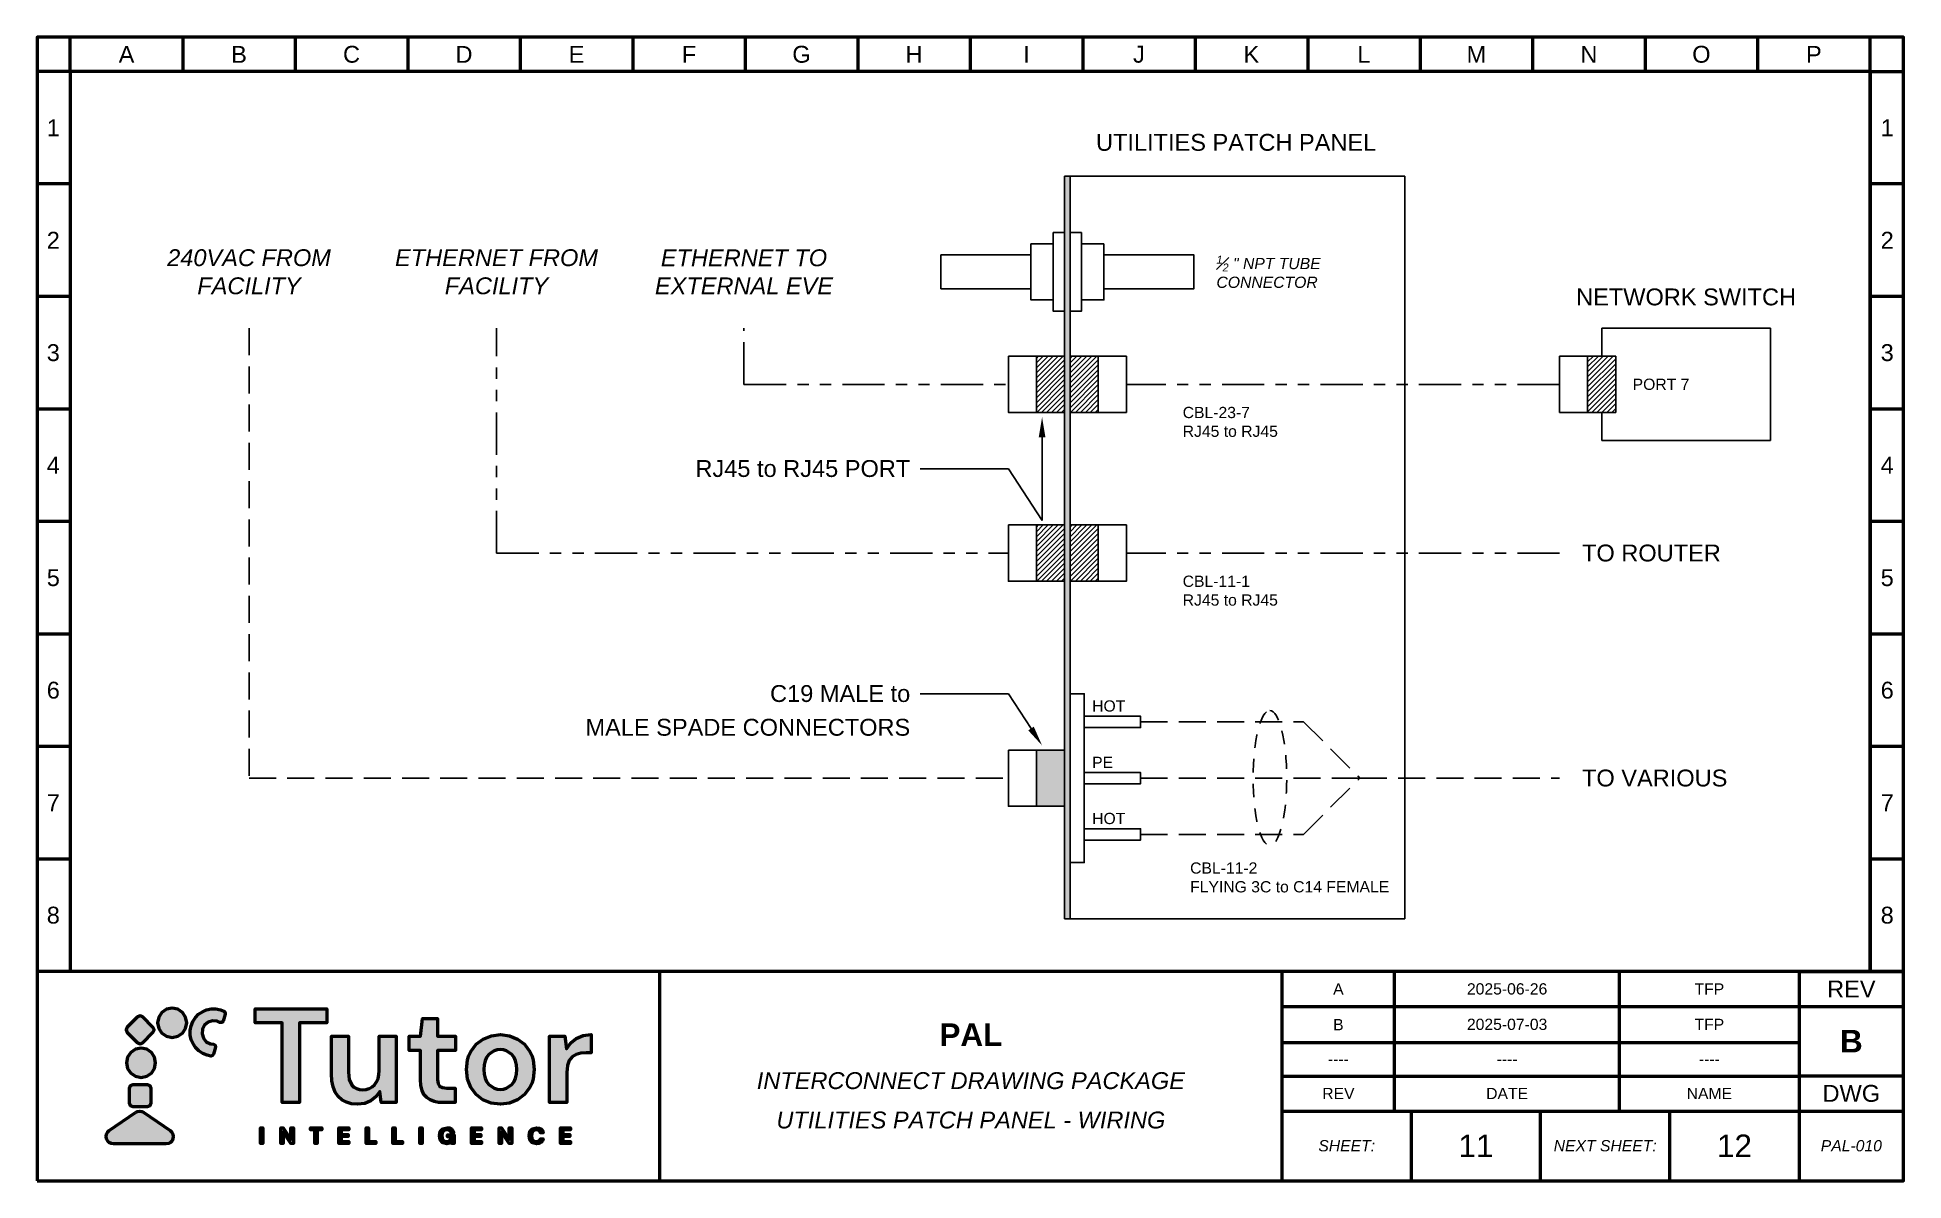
# Paper-space layout 'PAL-011' of a CAD drawing. Header units: inches. Extents: x 0 to 16.6, y 0 to 10.2.
# The model-space entities are those that its viewports show. They can reach past a viewport. Long polylines and large blocks are cut down to what shows.
import ezdxf
from ezdxf import colors
from ezdxf.entities.mleader import LeaderData, LeaderLine
from ezdxf.math import Vec2, Vec3

# ---------------------------------------------------------------- set-up
doc = ezdxf.new("R2010")
doc.units = ezdxf.units.IN
doc.header["$MEASUREMENT"] = 0
for name, pattern in [('ACAD_ISO02W100', [15, 12, -3]), ('ACAD_ISO03W100', [30, 12, -18]), ('PHANTOM', [2.5, 1.25, -0.25, 0.25, -0.25, 0.25, -0.25])]:
    doc.linetypes.add(name, pattern=pattern)
doc.layers.add('Layer 1', color=7, linetype='Continuous')
doc.styles.get("Standard").update_dxf_attribs({"font": 'arial.ttf'})

msp = doc.modelspace()

# ---------------------------------------------------------------- hatches: boundary and pattern name
h = msp.add_hatch(color=256)
h.dxf.hatch_style = 1
h.paths.add_polyline_path([(18.984, 10.09), (19.034, 10.09), (19.034, 16.69), (18.984, 16.69)])
h = msp.add_hatch()
h.set_pattern_fill('ANSI31', color=5, scale=0.25)
h.set_pattern_definition([(45, (3.339726, -9.15897), (-0.022097087, 0.022097087), [])])
h.paths.add_polyline_path([(18.984, 15.09), (18.734, 15.09), (18.734, 14.59), (18.984, 14.59)])
h = msp.add_hatch()
h.set_pattern_fill('ANSI31', color=5, scale=0.25)
h.set_pattern_definition([(45, (3.639726, -9.15897), (-0.022097087, 0.022097087), [])])
h.paths.add_polyline_path([(19.284, 15.09), (19.034, 15.09), (19.034, 14.59), (19.284, 14.59)])
h = msp.add_hatch()
h.set_pattern_fill('ANSI31', color=5, scale=0.25)
h.set_pattern_definition([(45, (13.489726, -9.15897), (-0.022097087, 0.022097087), [])])
h.paths.add_polyline_path([(23.884, 15.09), (23.634, 15.09), (23.634, 14.59), (23.884, 14.59)])
h = msp.add_hatch()
h.set_pattern_fill('ANSI31', color=5, scale=0.25)
h.set_pattern_definition([(45, (3.339726, -10.65897), (-0.022097087, 0.022097087), [])])
h.paths.add_polyline_path([(18.984, 13.59), (18.734, 13.59), (18.734, 13.09), (18.984, 13.09)])
h = msp.add_hatch()
h.set_pattern_fill('ANSI31', color=5, scale=0.25)
h.set_pattern_definition([(45, (3.639726, -10.65897), (-0.022097087, 0.022097087), [])])
h.paths.add_polyline_path([(19.284, 13.59), (19.034, 13.59), (19.034, 13.09), (19.284, 13.09)])
h = msp.add_hatch(color=1)
h.dxf.hatch_style = 1
h.paths.add_polyline_path([(18.734, 11.09), (18.984, 11.09), (18.984, 11.59), (18.734, 11.59)])

# ---------------------------------------------------------------- linework, layer by layer
for p, q in [((19.009, 16.69), (22.009, 16.69)), ((22.009, 16.69), (22.009, 10.09)), ((23.759, 15.09), (23.759, 15.34)), ((23.759, 15.34), (25.259, 15.34)), ((25.259, 15.34), (25.259, 14.34)), ((23.759, 14.34), (23.759, 14.59)), ((25.259, 14.34), (23.759, 14.34)), ((19.009, 10.09), (22.009, 10.09))]:
    msp.add_line(p, q)
at = {"color": 1, "linetype": 'ACAD_ISO02W100', "ltscale": 0.02}
for p, q in [((11.734, 15.34), (11.734, 11.34)), ((19.659, 11.84), (21.109, 11.84)), ((21.109, 11.84), (21.609, 11.34)), ((11.734, 11.34), (18.484, 11.34)), ((19.659, 11.34), (21.609, 11.34)), ((21.109, 10.84), (21.609, 11.34)), ((21.609, 11.34), (23.384, 11.34)), ((19.659, 10.84), (21.109, 10.84))]:
    msp.add_line(p, q, dxfattribs=at)
at = {"color": 5, "linetype": 'PHANTOM', "ltscale": 0.3}
for p, q in [((13.934, 13.34), (13.934, 15.34)), ((16.134, 14.84), (16.134, 15.34)), ((16.134, 14.84), (18.484, 14.84)), ((23.384, 14.84), (19.534, 14.84)), ((13.934, 13.34), (18.484, 13.34)), ((23.384, 13.34), (19.534, 13.34))]:
    msp.add_line(p, q, dxfattribs=at)
at = {"linetype": 'ACAD_ISO03W100', "ltscale": 0.02}
msp.add_lwpolyline([(10.145, 17.621), (26.145, 17.621), (26.145, 9.621), (10.145, 9.621)], close=True, dxfattribs=at)
for points in [[(18.984, 16.69), (19.034, 16.69), (19.034, 10.09), (18.984, 10.09)], [(18.884, 16.19), (18.984, 16.19), (18.984, 15.49), (18.884, 15.49)], [(19.134, 16.19), (19.034, 16.19), (19.034, 15.49), (19.134, 15.49)], [(18.684, 15.69), (17.884, 15.69), (17.884, 15.99), (18.684, 15.99)], [(18.684, 16.09), (18.884, 16.09), (18.884, 15.59), (18.684, 15.59)], [(19.334, 16.09), (19.134, 16.09), (19.134, 15.59), (19.334, 15.59)], [(19.334, 15.69), (20.134, 15.69), (20.134, 15.99), (19.334, 15.99)]]:
    msp.add_lwpolyline(points, close=True)
at = {"color": 5}
for points in [[(18.484, 15.09), (18.734, 15.09), (18.734, 14.59), (18.484, 14.59)], [(18.734, 15.09), (18.984, 15.09), (18.984, 14.59), (18.734, 14.59)], [(19.034, 15.09), (19.284, 15.09), (19.284, 14.59), (19.034, 14.59)], [(19.534, 15.09), (19.284, 15.09), (19.284, 14.59), (19.534, 14.59)], [(23.384, 15.09), (23.634, 15.09), (23.634, 14.59), (23.384, 14.59)], [(23.634, 15.09), (23.884, 15.09), (23.884, 14.59), (23.634, 14.59)], [(18.484, 13.59), (18.734, 13.59), (18.734, 13.09), (18.484, 13.09)], [(18.734, 13.59), (18.984, 13.59), (18.984, 13.09), (18.734, 13.09)], [(19.034, 13.59), (19.284, 13.59), (19.284, 13.09), (19.034, 13.09)], [(19.534, 13.59), (19.284, 13.59), (19.284, 13.09), (19.534, 13.09)]]:
    msp.add_lwpolyline(points, close=True, dxfattribs=at)
at = {"color": 1}
for points in [[(19.034, 12.09), (19.159, 12.09), (19.159, 10.59), (19.034, 10.59)], [(19.159, 11.89), (19.659, 11.89), (19.659, 11.79), (19.159, 11.79)], [(18.484, 11.59), (18.734, 11.59), (18.734, 11.09), (18.484, 11.09)], [(18.734, 11.59), (18.984, 11.59), (18.984, 11.09), (18.734, 11.09)], [(19.159, 11.39), (19.659, 11.39), (19.659, 11.29), (19.159, 11.29)], [(19.159, 10.89), (19.659, 10.89), (19.659, 10.79), (19.159, 10.79)]]:
    msp.add_lwpolyline(points, close=True, dxfattribs=at)
at = {"linetype": 'ACAD_ISO02W100', "ltscale": 0.01}
msp.add_ellipse((20.809, 11.34), major_axis=(0, 0.6), ratio=0.25, dxfattribs=at)

# ---------------------------------------------------------------- texts
at = {"color": 3}
for s, width, insert, char_height, attachment_point in [('{\\C256;UTILITIES PATCH PANEL}', 2.82422, (20.509, 16.99), 0.15, 5), ('\\A1;{\\fArial|b0|i1|c0|p34;\\H0.7x;\\C256;\\S1#2;\\H1.42857x; " NPT TUBE CONNECTOR}', 1.47407, (20.334, 15.84), 0.1, 4), ('{\\C256;NETWORK SWITCH}', 2.71833, (24.509, 15.54), 0.15, 8), ('{\\C256;PORT 7}', 1.47407, (24.034, 14.84), 0.1, 4)]:
    msp.add_mtext_dynamic_manual_height_columns(s, width=width, gutter_width=1, heights=[0], dxfattribs=dict(at, insert=insert, char_height=char_height, attachment_point=attachment_point))
at = {"linetype": 'ACAD_ISO02W100', "ltscale": 0.02, "char_height": 0.15, "attachment_point": 5}
for s, insert in [('{\\fArial|b0|i1|c0|p34;240VAC FROM FACILITY}', (11.734, 15.84)), ('{\\fArial|b0|i1|c0|p34;ETHERNET FROM FACILITY}', (13.934, 15.84)), ('{\\fArial|b0|i1|c0|p34;ETHERNET TO EXTERNAL EVE}', (16.134, 15.84))]:
    msp.add_mtext_dynamic_manual_height_columns(s, width=2.10541, gutter_width=1, heights=[0], dxfattribs=dict(at, insert=insert))
at = {"color": 3, "width": 4.46392}
for s, insert, char_height, attachment_point in [('{\\C256;CBL-23-7\\PRJ45 to RJ45}', (20.034, 14.64), 0.1, 1), ('{\\C256;TO ROUTER}', (23.584, 13.34), 0.15, 4), ('{\\C256;CBL-11-1\\PRJ45 to RJ45}', (20.034, 13.14), 0.1, 1), ('{\\C256;HOT}', (19.229, 11.93), 0.1, 7), ('{\\C256;PE}', (19.229, 11.43), 0.1, 7), ('{\\C256;TO VARIOUS}', (23.584, 11.34), 0.15, 4), ('{\\C256;HOT}', (19.229, 10.93), 0.1, 7), ('{\\C256;CBL-11-2\\PFLYING 3C to C14 FEMALE}', (20.1, 10.591), 0.1, 1)]:
    msp.add_mtext(s, dxfattribs=dict(at, insert=insert, char_height=char_height, attachment_point=attachment_point))

# ---------------------------------------------------------------- leaders
ml = msp.add_multileader_mtext('Standard')
ml.set_content('\\pxsm1.2;RJ45 to RJ45 PORT', color=256)
ml.set_leader_properties()
ml.build(insert=Vec2(0, 0))
ml.multileader.update_dxf_attribs({"dogleg_length": 0.36, "arrow_head_size": 0.18})
ctx = ml.context
ctx.base_point, ctx.char_height, ctx.arrow_head_size, ctx.landing_gap_size, ctx.plane_origin = Vec3(15.632, 14.09), 0.15, 0.18, 0.09, Vec3(21.245, 15.633)
ctx.text_align_type = 2
notes = []
notes.append((ctx, [(0, (1, 1, 0), (18.484, 14.09), (-1, 0), 0.783, [(1, [(18.784, 14.55), (18.784, 13.63)], 0, [])])]))
ctx.mtext.insert, ctx.mtext.width, ctx.mtext.alignment, ctx.mtext.flow_direction = Vec3(17.612, 14.167), 2.05804, 3, 5
ml = msp.add_multileader_mtext('Standard')
ml.set_content('\\pxsm1.2;C19 MALE to \\PMALE SPADE CONNECTORS ', color=256)
ml.set_leader_properties()
ml.build(insert=Vec2(0, 0))
ml.multileader.update_dxf_attribs({"dogleg_length": 0.36, "arrow_head_size": 0.18})
ctx = ml.context
ctx.base_point, ctx.char_height, ctx.arrow_head_size, ctx.landing_gap_size, ctx.plane_origin = Vec3(14.66, 12.09), 0.15, 0.18, 0.09, Vec3(21.245, 13.633)
ctx.text_align_type = 2
notes.append((ctx, [(0, (1, 1, 0), (18.484, 12.09), (-1, 0), 0.783, [(1, [(18.784, 11.63)], 0, [])])]))
ctx.mtext.insert, ctx.mtext.width, ctx.mtext.alignment, ctx.mtext.flow_direction = Vec3(17.612, 12.167), 3.33288, 3, 5
for ctx, leaders in notes:
    for number, flags, end, landing, length, lines in leaders:
        leader = LeaderData()
        leader.index, (leader.has_last_leader_line, leader.has_dogleg_vector, leader.attachment_direction) = number, flags
        leader.last_leader_point, leader.dogleg_vector, leader.dogleg_length = Vec3(end), Vec3(landing), length
        for number, points, colour, breaks in lines:
            line = LeaderLine()
            line.index, line.vertices, line.color, line.breaks = number, Vec3.list(points), colors.encode_raw_color(colour), breaks
            leader.lines.append(line)
        ctx.leaders.append(leader)

psp = doc.layouts.new('PAL-011')

# ---------------------------------------------------------------- hatches: boundary and pattern name
at = {"lineweight": 50, "true_color": 0x347eec}
h = psp.add_hatch(color=150, dxfattribs=at)
h.dxf.hatch_style = 1
h.paths.add_polyline_path([(1.153, 0.337), (1.175, 0.34), (1.194, 0.35), (1.208, 0.365), (1.216, 0.383), (1.219, 0.403), (1.216, 0.423), (1.207, 0.441), (1.19, 0.457), (0.958, 0.616), (0.94, 0.625), (0.92, 0.628), (0.901, 0.625), (0.883, 0.616), (0.65, 0.457), (0.634, 0.441), (0.624, 0.423), (0.621, 0.403), (0.625, 0.383), (0.633, 0.365), (0.647, 0.35), (0.665, 0.34), (0.688, 0.337)])
h.paths.add_polyline_path([(0.859, 0.863), (0.836, 0.853), (0.826, 0.83), (0.826, 0.701), (0.836, 0.678), (0.859, 0.668), (0.988, 0.668), (1.012, 0.678), (1.021, 0.701), (1.021, 0.83), (1.012, 0.853), (0.988, 0.863)])
h.paths.add_polyline_path([(0.932, 0.928), (0.983, 0.938), (1.024, 0.966), (1.052, 1.008), (1.062, 1.058), (1.052, 1.109), (1.024, 1.15), (0.983, 1.178), (0.932, 1.188), (0.882, 1.178), (0.84, 1.15), (0.812, 1.109), (0.802, 1.058), (0.812, 1.008), (0.84, 0.966), (0.882, 0.938)])
h.paths.add_polyline_path([(1.038, 1.328), (1.048, 1.351), (1.038, 1.374), (0.947, 1.465), (0.924, 1.475), (0.9, 1.465), (0.809, 1.374), (0.8, 1.351), (0.809, 1.328), (0.9, 1.236), (0.924, 1.227), (0.947, 1.236)])
h.paths.add_polyline_path([(1.117, 1.321), (1.158, 1.293), (1.209, 1.283), (1.259, 1.293), (1.301, 1.321), (1.328, 1.362), (1.339, 1.413), (1.328, 1.463), (1.301, 1.505), (1.259, 1.533), (1.209, 1.543), (1.158, 1.533), (1.117, 1.505), (1.089, 1.463), (1.079, 1.413), (1.089, 1.362)])
h.paths.add_polyline_path([(1.37, 1.303), (1.378, 1.263), (1.394, 1.226), (1.417, 1.193), (1.445, 1.164), (1.48, 1.141), (1.519, 1.125), (1.552, 1.118), (1.568, 1.122), (1.577, 1.135), (1.595, 1.197), (1.591, 1.214), (1.575, 1.222), (1.549, 1.226), (1.512, 1.245), (1.486, 1.276), (1.474, 1.315), (1.478, 1.356), (1.497, 1.393), (1.528, 1.419), (1.567, 1.431), (1.608, 1.428), (1.632, 1.417), (1.65, 1.415), (1.663, 1.427), (1.681, 1.489), (1.68, 1.505), (1.669, 1.516), (1.638, 1.528), (1.596, 1.536), (1.555, 1.536), (1.515, 1.527), (1.478, 1.511), (1.444, 1.489), (1.416, 1.46), (1.393, 1.425), (1.377, 1.386), (1.369, 1.344)])
at = {"lineweight": 50, "true_color": 0x000000}
h = psp.add_hatch(color=18, dxfattribs=at)
h.dxf.hatch_style = 1
h.paths.add_polyline_path([(2.34, 1.414), (2.584, 1.414), (2.584, 1.536), (1.946, 1.536), (1.946, 1.414), (2.188, 1.414), (2.188, 0.704), (2.34, 0.704)])
h.paths.add_polyline_path([(2.625, 0.961), (2.628, 0.898), (2.639, 0.843), (2.658, 0.797), (2.684, 0.758), (2.718, 0.728), (2.757, 0.707), (2.803, 0.694), (2.855, 0.689), (2.92, 0.697), (2.975, 0.72), (3.021, 0.757), (3.055, 0.804), (3.067, 0.704), (3.201, 0.704), (3.201, 1.293), (3.049, 1.293), (3.049, 0.989), (3.047, 0.951), (3.039, 0.917), (3.026, 0.888), (3.008, 0.863), (2.986, 0.843), (2.961, 0.829), (2.934, 0.821), (2.904, 0.818), (2.873, 0.82), (2.846, 0.828), (2.824, 0.841), (2.807, 0.858), (2.783, 0.908), (2.776, 0.975), (2.776, 1.293), (2.625, 1.293)])
h.paths.add_polyline_path([(3.416, 0.909), (3.419, 0.856), (3.43, 0.812), (3.447, 0.776), (3.472, 0.749), (3.502, 0.729), (3.537, 0.715), (3.576, 0.706), (3.62, 0.704), (3.724, 0.704), (3.724, 0.833), (3.65, 0.833), (3.611, 0.837), (3.586, 0.849), (3.573, 0.872), (3.568, 0.908), (3.568, 1.166), (3.727, 1.166), (3.727, 1.293), (3.568, 1.293), (3.568, 1.452), (3.434, 1.452), (3.416, 1.293), (3.315, 1.293), (3.315, 1.166), (3.416, 1.166)])
h.paths.add_polyline_path([(3.834, 0.912), (3.863, 0.837), (3.91, 0.775), (3.971, 0.729), (4.045, 0.699), (4.126, 0.689), (4.207, 0.699), (4.279, 0.729), (4.341, 0.775), (4.388, 0.837), (4.405, 0.873), (4.418, 0.912), (4.428, 0.999), (4.418, 1.084), (4.405, 1.123), (4.388, 1.159), (4.341, 1.222), (4.279, 1.268), (4.207, 1.298), (4.127, 1.308), (4.046, 1.298), (3.973, 1.268), (3.912, 1.222), (3.864, 1.159), (3.847, 1.123), (3.834, 1.084), (3.824, 0.999)])
h.paths.add_polyline_path([(3.98, 0.999), (3.982, 1.04), (3.99, 1.076), (4.004, 1.106), (4.023, 1.131), (4.046, 1.15), (4.071, 1.164), (4.098, 1.173), (4.127, 1.176), (4.155, 1.173), (4.182, 1.164), (4.229, 1.131), (4.249, 1.106), (4.262, 1.076), (4.271, 1.04), (4.273, 0.999), (4.271, 0.957), (4.262, 0.921), (4.249, 0.891), (4.229, 0.865), (4.182, 0.832), (4.155, 0.824), (4.126, 0.821), (4.097, 0.824), (4.07, 0.832), (4.023, 0.865), (4.004, 0.891), (3.99, 0.921), (3.982, 0.957)], flags=16)
h.paths.add_polyline_path([(4.564, 0.704), (4.716, 0.704), (4.716, 0.972), (4.722, 1.033), (4.738, 1.078), (4.764, 1.111), (4.8, 1.132), (4.841, 1.143), (4.889, 1.147), (4.932, 1.147), (4.932, 1.308), (4.861, 1.299), (4.801, 1.273), (4.752, 1.234), (4.714, 1.183), (4.7, 1.293), (4.564, 1.293)])
h.paths.add_polyline_path([(1.995, 0.34), (2.016, 0.34), (2.016, 0.479), (1.995, 0.479)])
h.paths.add_polyline_path([(2.196, 0.445), (2.265, 0.34), (2.286, 0.34), (2.286, 0.479), (2.265, 0.479), (2.265, 0.375), (2.196, 0.479), (2.175, 0.479), (2.175, 0.34), (2.196, 0.34)])
h.paths.add_polyline_path([(2.478, 0.34), (2.499, 0.34), (2.499, 0.462), (2.54, 0.462), (2.54, 0.479), (2.437, 0.479), (2.437, 0.462), (2.478, 0.462)])
h.paths.add_polyline_path([(2.69, 0.34), (2.778, 0.34), (2.778, 0.357), (2.711, 0.357), (2.711, 0.402), (2.772, 0.402), (2.772, 0.419), (2.711, 0.419), (2.711, 0.462), (2.778, 0.462), (2.778, 0.479), (2.69, 0.479)])
h.paths.add_polyline_path([(2.934, 0.34), (3.018, 0.34), (3.018, 0.357), (2.955, 0.357), (2.955, 0.479), (2.934, 0.479)])
h.paths.add_polyline_path([(3.171, 0.34), (3.255, 0.34), (3.255, 0.357), (3.192, 0.357), (3.192, 0.479), (3.171, 0.479)])
h.paths.add_polyline_path([(3.409, 0.34), (3.43, 0.34), (3.43, 0.479), (3.409, 0.479)])
h = psp.add_hatch(color=18, dxfattribs=at)
h.dxf.hatch_style = 1
h.paths.add_polyline_path([(3.606, 0.409), (3.609, 0.431), (3.618, 0.448), (3.633, 0.458), (3.652, 0.462), (3.676, 0.456), (3.689, 0.438), (3.713, 0.438), (3.705, 0.456), (3.692, 0.47), (3.674, 0.479), (3.652, 0.481), (3.616, 0.472), (3.592, 0.447), (3.584, 0.409), (3.592, 0.372), (3.615, 0.347), (3.649, 0.338), (3.676, 0.344), (3.694, 0.361), (3.696, 0.34), (3.715, 0.34), (3.715, 0.416), (3.656, 0.416), (3.656, 0.399), (3.694, 0.399), (3.681, 0.368), (3.669, 0.36), (3.65, 0.357), (3.632, 0.36), (3.618, 0.37), (3.609, 0.387)])
h = psp.add_hatch(color=18, dxfattribs=at)
h.dxf.hatch_style = 1
h.paths.add_polyline_path([(3.892, 0.402), (3.953, 0.402), (3.953, 0.419), (3.892, 0.419), (3.892, 0.462), (3.959, 0.462), (3.959, 0.479), (3.871, 0.479), (3.871, 0.34), (3.959, 0.34), (3.959, 0.357), (3.892, 0.357)])
h.paths.add_polyline_path([(4.115, 0.34), (4.136, 0.34), (4.136, 0.445), (4.206, 0.34), (4.227, 0.34), (4.227, 0.479), (4.206, 0.479), (4.206, 0.375), (4.136, 0.479), (4.115, 0.479)])
h.paths.add_polyline_path([(4.402, 0.41), (4.405, 0.432), (4.415, 0.448), (4.429, 0.459), (4.447, 0.463), (4.472, 0.455), (4.484, 0.436), (4.507, 0.436), (4.5, 0.455), (4.487, 0.47), (4.47, 0.478), (4.448, 0.481), (4.412, 0.472), (4.389, 0.447), (4.381, 0.41), (4.389, 0.372), (4.412, 0.347), (4.448, 0.338), (4.47, 0.341), (4.487, 0.35), (4.5, 0.364), (4.507, 0.382), (4.484, 0.382), (4.472, 0.364), (4.447, 0.357), (4.429, 0.36), (4.415, 0.371), (4.405, 0.388)])
h.paths.add_polyline_path([(4.661, 0.34), (4.749, 0.34), (4.749, 0.357), (4.682, 0.357), (4.682, 0.402), (4.743, 0.402), (4.743, 0.419), (4.682, 0.419), (4.682, 0.462), (4.749, 0.462), (4.749, 0.479), (4.661, 0.479)])

# ---------------------------------------------------------------- linework, layer by layer
at = {"lineweight": 50}
for p, q in [((0.303, 9.869), (0.303, 10.173)), ((1.303, 10.173), (1.303, 9.869)), ((2.303, 10.173), (2.303, 9.869)), ((3.303, 10.173), (3.303, 9.869)), ((4.303, 10.173), (4.303, 9.869)), ((5.303, 10.173), (5.303, 9.869)), ((6.303, 10.173), (6.303, 9.869)), ((7.303, 10.173), (7.303, 9.869)), ((8.303, 10.173), (8.303, 9.869)), ((9.303, 10.173), (9.303, 9.869)), ((10.303, 10.173), (10.303, 9.869)), ((11.303, 10.173), (11.303, 9.869)), ((12.303, 10.173), (12.303, 9.869)), ((13.303, 10.173), (13.303, 9.869)), ((14.303, 10.173), (14.303, 9.869)), ((15.303, 10.173), (15.303, 9.869)), ((16.303, 9.869), (16.303, 10.173)), ((0.303, 9.869), (0.01, 9.869)), ((16.303, 9.869), (16.303, 1.869)), ((16.303, 9.869), (16.601, 9.869)), ((0.303, 8.869), (0.01, 8.869)), ((16.601, 8.869), (16.303, 8.869)), ((0.303, 7.869), (0.01, 7.869)), ((16.601, 7.869), (16.303, 7.869)), ((0.303, 6.869), (0.01, 6.869)), ((16.601, 6.869), (16.303, 6.869)), ((0.303, 5.869), (0.01, 5.869)), ((16.601, 5.869), (16.303, 5.869)), ((0.303, 4.869), (0.01, 4.869)), ((16.601, 4.869), (16.303, 4.869)), ((0.303, 3.869), (0.01, 3.869)), ((16.601, 3.869), (16.303, 3.869)), ((0.303, 2.869), (0.01, 2.869)), ((16.601, 2.869), (16.303, 2.869)), ((16.601, 1.869), (0.01, 1.869)), ((5.543, 0.01), (5.543, 1.869)), ((11.076, 0.01), (11.076, 1.869)), ((12.076, 0.629), (12.076, 1.869)), ((14.076, 0.629), (14.076, 1.869)), ((15.672, 1.869), (15.672, 0.01)), ((15.672, 1.869), (16.601, 1.869)), ((11.076, 1.559), (15.672, 1.559)), ((15.672, 1.559), (16.601, 1.559)), ((11.076, 1.239), (15.672, 1.239)), ((11.076, 0.94), (15.672, 0.94)), ((16.601, 0.94), (15.672, 0.94)), ((11.076, 0.629), (15.672, 0.629)), ((12.225, 0.01), (12.225, 0.629)), ((13.374, 0.01), (13.374, 0.629)), ((14.523, 0.01), (14.523, 0.629)), ((15.672, 0.629), (16.601, 0.629))]:
    psp.add_line(p, q, dxfattribs=at)
psp.add_lwpolyline([(0.01, 0.01), (16.601, 0.01), (16.601, 10.173), (0.01, 10.173)], close=True, dxfattribs=at)
psp.add_lwpolyline([(16.303, 1.869), (16.303, 9.869), (0.303, 9.869), (0.303, 1.869)], dxfattribs=at)
at = {"layer": 'Layer 1', "color": 150, "lineweight": 50, "true_color": 0x347eec}
for points in [[(1.339, 1.413), (1.328, 1.463), (1.301, 1.505), (1.259, 1.533), (1.209, 1.543), (1.158, 1.533), (1.117, 1.505), (1.089, 1.463), (1.079, 1.413), (1.089, 1.362), (1.117, 1.321), (1.158, 1.293), (1.209, 1.283), (1.259, 1.293), (1.301, 1.321), (1.328, 1.362), (1.339, 1.413), (1.339, 1.413)], [(1.577, 1.135), (1.568, 1.122), (1.552, 1.118), (1.519, 1.125), (1.48, 1.141), (1.445, 1.164), (1.417, 1.193), (1.394, 1.226), (1.378, 1.263), (1.37, 1.303), (1.369, 1.344), (1.377, 1.386), (1.393, 1.425), (1.416, 1.46), (1.444, 1.489), (1.478, 1.511), (1.515, 1.527), (1.555, 1.536), (1.596, 1.536), (1.638, 1.528), (1.669, 1.516), (1.68, 1.505), (1.681, 1.489), (1.663, 1.427), (1.65, 1.415), (1.632, 1.417), (1.608, 1.428), (1.567, 1.431), (1.528, 1.419), (1.497, 1.393), (1.478, 1.356), (1.474, 1.315), (1.486, 1.276), (1.512, 1.245), (1.549, 1.226), (1.575, 1.222), (1.591, 1.214), (1.595, 1.197), (1.577, 1.135), (1.577, 1.135)], [(0.9, 1.236), (0.924, 1.227), (0.947, 1.236), (1.038, 1.328), (1.048, 1.351), (1.038, 1.374), (0.947, 1.465), (0.924, 1.475), (0.9, 1.465), (0.809, 1.374), (0.8, 1.351), (0.809, 1.328), (0.9, 1.236), (0.9, 1.236)], [(1.062, 1.058), (1.052, 1.109), (1.024, 1.15), (0.983, 1.178), (0.932, 1.188), (0.882, 1.178), (0.84, 1.15), (0.812, 1.109), (0.802, 1.058), (0.812, 1.008), (0.84, 0.966), (0.882, 0.938), (0.932, 0.928), (0.983, 0.938), (1.024, 0.966), (1.052, 1.008), (1.062, 1.058), (1.062, 1.058)], [(0.826, 0.701), (0.836, 0.678), (0.859, 0.668), (0.988, 0.668), (1.012, 0.678), (1.021, 0.701), (1.021, 0.83), (1.012, 0.853), (0.988, 0.863), (0.859, 0.863), (0.836, 0.853), (0.826, 0.83), (0.826, 0.701), (0.826, 0.701)], [(0.883, 0.616), (0.901, 0.625), (0.92, 0.628), (0.94, 0.625), (0.958, 0.616), (1.19, 0.457), (1.207, 0.441), (1.216, 0.423), (1.219, 0.403), (1.216, 0.383), (1.208, 0.365), (1.194, 0.35), (1.175, 0.34), (1.153, 0.337), (0.688, 0.337), (0.665, 0.34), (0.647, 0.35), (0.633, 0.365), (0.625, 0.383), (0.621, 0.403), (0.624, 0.423), (0.634, 0.441), (0.65, 0.457), (0.883, 0.616), (0.883, 0.616)]]:
    psp.add_lwpolyline(points, close=True, dxfattribs=at)
at = {"layer": 'Layer 1', "color": 7, "lineweight": 50}
for points in [[(2.188, 0.704), (2.188, 1.414), (1.946, 1.414), (1.946, 1.536), (2.584, 1.536), (2.584, 1.414), (2.34, 1.414), (2.34, 0.704), (2.188, 0.704), (2.188, 0.704)], [(3.62, 0.704), (3.576, 0.706), (3.537, 0.715), (3.502, 0.729), (3.472, 0.749), (3.447, 0.776), (3.43, 0.812), (3.419, 0.856), (3.416, 0.909), (3.416, 1.166), (3.315, 1.166), (3.315, 1.293), (3.416, 1.293), (3.434, 1.452), (3.568, 1.452), (3.568, 1.293), (3.727, 1.293), (3.727, 1.166), (3.568, 1.166), (3.568, 0.908), (3.573, 0.872), (3.586, 0.849), (3.611, 0.837), (3.65, 0.833), (3.724, 0.833), (3.724, 0.704), (3.62, 0.704), (3.62, 0.704)], [(2.855, 0.689), (2.803, 0.694), (2.757, 0.707), (2.718, 0.728), (2.684, 0.758), (2.658, 0.797), (2.639, 0.843), (2.628, 0.898), (2.625, 0.961), (2.625, 1.293), (2.776, 1.293), (2.776, 0.975), (2.783, 0.908), (2.807, 0.858), (2.824, 0.841), (2.846, 0.828), (2.873, 0.82), (2.904, 0.818), (2.934, 0.821), (2.961, 0.829), (2.986, 0.843), (3.008, 0.863), (3.026, 0.888), (3.039, 0.917), (3.047, 0.951), (3.049, 0.989), (3.049, 1.293), (3.201, 1.293), (3.201, 0.704), (3.067, 0.704), (3.055, 0.804), (3.021, 0.757), (2.975, 0.72), (2.92, 0.697), (2.855, 0.689), (2.855, 0.689)], [(4.126, 0.689), (4.045, 0.699), (3.971, 0.729), (3.91, 0.775), (3.863, 0.837), (3.834, 0.912), (3.824, 0.999), (3.834, 1.084), (3.847, 1.123), (3.864, 1.159), (3.912, 1.222), (3.973, 1.268), (4.046, 1.298), (4.127, 1.308), (4.207, 1.298), (4.279, 1.268), (4.341, 1.222), (4.388, 1.159), (4.405, 1.123), (4.418, 1.084), (4.428, 0.999), (4.418, 0.912), (4.405, 0.873), (4.388, 0.837), (4.341, 0.775), (4.279, 0.729), (4.207, 0.699), (4.126, 0.689), (4.126, 0.689)], [(4.126, 0.821), (4.155, 0.824), (4.182, 0.832), (4.229, 0.865), (4.249, 0.891), (4.262, 0.921), (4.271, 0.957), (4.273, 0.999), (4.271, 1.04), (4.262, 1.076), (4.249, 1.106), (4.229, 1.131), (4.182, 1.164), (4.155, 1.173), (4.127, 1.176), (4.098, 1.173), (4.071, 1.164), (4.046, 1.15), (4.023, 1.131), (4.004, 1.106), (3.99, 1.076), (3.982, 1.04), (3.98, 0.999), (3.982, 0.957), (3.99, 0.921), (4.004, 0.891), (4.023, 0.865), (4.07, 0.832), (4.097, 0.824), (4.126, 0.821), (4.126, 0.821)], [(4.564, 0.704), (4.564, 1.293), (4.7, 1.293), (4.714, 1.183), (4.752, 1.234), (4.801, 1.273), (4.861, 1.299), (4.932, 1.308), (4.932, 1.147), (4.889, 1.147), (4.841, 1.143), (4.8, 1.132), (4.764, 1.111), (4.738, 1.078), (4.722, 1.033), (4.716, 0.972), (4.716, 0.704), (4.564, 0.704), (4.564, 0.704)], [(1.995, 0.34), (1.995, 0.479), (2.016, 0.479), (2.016, 0.34), (1.995, 0.34), (1.995, 0.34)], [(2.175, 0.34), (2.175, 0.479), (2.196, 0.479), (2.265, 0.375), (2.265, 0.479), (2.286, 0.479), (2.286, 0.34), (2.265, 0.34), (2.196, 0.445), (2.196, 0.34), (2.175, 0.34), (2.175, 0.34)], [(2.478, 0.34), (2.478, 0.462), (2.437, 0.462), (2.437, 0.479), (2.54, 0.479), (2.54, 0.462), (2.499, 0.462), (2.499, 0.34), (2.478, 0.34), (2.478, 0.34)], [(2.69, 0.34), (2.69, 0.479), (2.778, 0.479), (2.778, 0.462), (2.711, 0.462), (2.711, 0.419), (2.772, 0.419), (2.772, 0.402), (2.711, 0.402), (2.711, 0.357), (2.778, 0.357), (2.778, 0.34), (2.69, 0.34), (2.69, 0.34)], [(2.934, 0.34), (2.934, 0.479), (2.955, 0.479), (2.955, 0.357), (3.018, 0.357), (3.018, 0.34), (2.934, 0.34), (2.934, 0.34)], [(3.171, 0.34), (3.171, 0.479), (3.192, 0.479), (3.192, 0.357), (3.255, 0.357), (3.255, 0.34), (3.171, 0.34), (3.171, 0.34)], [(3.409, 0.34), (3.409, 0.479), (3.43, 0.479), (3.43, 0.34), (3.409, 0.34), (3.409, 0.34)], [(3.649, 0.338), (3.615, 0.347), (3.592, 0.372), (3.584, 0.409), (3.592, 0.447), (3.616, 0.472), (3.652, 0.481), (3.674, 0.479), (3.692, 0.47), (3.705, 0.456), (3.713, 0.438), (3.689, 0.438), (3.676, 0.456), (3.652, 0.462), (3.633, 0.458), (3.618, 0.448), (3.609, 0.431), (3.606, 0.409), (3.609, 0.387), (3.618, 0.37), (3.632, 0.36), (3.65, 0.357), (3.669, 0.36), (3.681, 0.368), (3.694, 0.399), (3.656, 0.399), (3.656, 0.416), (3.715, 0.416), (3.715, 0.34), (3.696, 0.34), (3.694, 0.361), (3.676, 0.344), (3.649, 0.338), (3.649, 0.338)], [(3.871, 0.34), (3.871, 0.479), (3.959, 0.479), (3.959, 0.462), (3.892, 0.462), (3.892, 0.419), (3.953, 0.419), (3.953, 0.402), (3.892, 0.402), (3.892, 0.357), (3.959, 0.357), (3.959, 0.34), (3.871, 0.34), (3.871, 0.34)], [(4.115, 0.34), (4.115, 0.479), (4.136, 0.479), (4.206, 0.375), (4.206, 0.479), (4.227, 0.479), (4.227, 0.34), (4.206, 0.34), (4.136, 0.445), (4.136, 0.34), (4.115, 0.34), (4.115, 0.34)], [(4.448, 0.338), (4.412, 0.347), (4.389, 0.372), (4.381, 0.41), (4.389, 0.447), (4.412, 0.472), (4.448, 0.481), (4.47, 0.478), (4.487, 0.47), (4.5, 0.455), (4.507, 0.436), (4.484, 0.436), (4.472, 0.455), (4.447, 0.463), (4.429, 0.459), (4.415, 0.448), (4.405, 0.432), (4.402, 0.41), (4.405, 0.388), (4.415, 0.371), (4.429, 0.36), (4.447, 0.357), (4.472, 0.364), (4.484, 0.382), (4.507, 0.382), (4.5, 0.364), (4.487, 0.35), (4.47, 0.341), (4.448, 0.338), (4.448, 0.338)], [(4.661, 0.34), (4.661, 0.479), (4.749, 0.479), (4.749, 0.462), (4.682, 0.462), (4.682, 0.419), (4.743, 0.419), (4.743, 0.402), (4.682, 0.402), (4.682, 0.357), (4.749, 0.357), (4.749, 0.34), (4.661, 0.34), (4.661, 0.34)]]:
    psp.add_lwpolyline(points, close=True, dxfattribs=at)

# ---------------------------------------------------------------- texts
at = {"lineweight": 50}
for s, width, heights, insert, char_height, attachment_point in [('\\pxqc;A', 1, [0], (0.303, 10.021), 0.15, 4), ('\\pxqc;B', 1, [0], (1.303, 10.021), 0.15, 4), ('\\pxqc;C', 1, [0], (2.303, 10.021), 0.15, 4), ('\\pxqc;D', 1, [0], (3.303, 10.021), 0.15, 4), ('\\pxqc;E', 1, [0], (4.303, 10.021), 0.15, 4), ('\\pxqc;F', 1, [0], (5.303, 10.021), 0.15, 4), ('\\pxqc;G', 1, [0], (6.303, 10.021), 0.15, 4), ('\\pxqc;H', 1, [0], (7.303, 10.021), 0.15, 4), ('\\pxqc;I', 1, [0], (8.303, 10.021), 0.15, 4), ('\\pxqc;J', 1, [0], (9.303, 10.021), 0.15, 4), ('\\pxqc;K', 1, [0], (10.303, 10.021), 0.15, 4), ('\\pxqc;L', 1, [0], (11.303, 10.021), 0.15, 4), ('\\pxqc;M', 1, [0], (12.303, 10.021), 0.15, 4), ('\\pxqc;N', 1, [0], (13.303, 10.021), 0.15, 4), ('\\pxqc;O', 1, [0], (14.303, 10.021), 0.15, 4), ('\\pxqc;P', 1, [0], (15.303, 10.021), 0.15, 4), ('1', 0.28267, [0.985], (0.152, 9.369), 0.15, 5), ('1', 0.28267, [0.985], (16.455, 9.369), 0.15, 5), ('2', 0.28267, [0.985], (0.152, 8.369), 0.15, 5), ('2', 0.28267, [0.985], (16.455, 8.369), 0.15, 5), ('3', 0.28267, [0.985], (0.152, 7.369), 0.15, 5), ('3', 0.28267, [0.985], (16.455, 7.369), 0.15, 5), ('4', 0.28267, [0.985], (0.152, 6.369), 0.15, 5), ('4', 0.28267, [0.985], (16.455, 6.369), 0.15, 5), ('5', 0.28267, [0.985], (0.152, 5.369), 0.15, 5), ('5', 0.28267, [0.985], (16.455, 5.369), 0.15, 5), ('6', 0.28267, [0.985], (0.152, 4.369), 0.15, 5), ('6', 0.28267, [0.985], (16.455, 4.369), 0.15, 5), ('7', 0.28267, [0.985], (0.152, 3.369), 0.15, 5), ('7', 0.28267, [0.985], (16.455, 3.369), 0.15, 5), ('8', 0.28267, [0.985], (0.152, 2.369), 0.15, 5), ('8', 0.28267, [0.985], (16.455, 2.369), 0.15, 5), ('A', 1, [0], (11.576, 1.714), 0.1, 5), ('2025-06-26', 1, [0], (13.076, 1.714), 0.1, 5), ('TFP', 1, [0], (14.874, 1.714), 0.1, 5), ('REV', 0.54893, [0], (16.136, 1.714), 0.15, 5), ('B', 1, [0], (11.576, 1.397), 0.1, 5), ('2025-07-03', 1, [0], (13.076, 1.399), 0.1, 5), ('TFP', 1, [0], (14.874, 1.399), 0.1, 5), ('{\\fArial|b1|i0|c0|p34;B}', 1.04591, [0], (16.136, 1.25), 0.2, 5), ('----', 1, [0], (11.576, 1.09), 0.1, 5), ('----', 1, [0], (13.076, 1.09), 0.1, 5), ('----', 1, [0], (14.874, 1.09), 0.1, 5), ('REV', 1, [0], (11.576, 0.785), 0.1, 5), ('DATE', 2, [0], (13.076, 0.785), 0.1, 5), ('NAME', 1.59557, [0], (14.874, 0.785), 0.1, 5), ('DWG', 0.54893, [0], (16.136, 0.785), 0.15, 5), ('{\\fArial|b0|i1|c0|p34;SHEET:}', 1.04591, [0], (11.65, 0.32), 0.1, 5), ('11', 1.04591, [0], (12.799, 0.32), 0.2, 5), ('{\\fArial|b0|i1|c0|p34;NEXT SHEET:}', 1.04591, [0], (13.948, 0.32), 0.1, 5), ('12', 1.04591, [0], (15.097, 0.32), 0.2, 5), ('{\\fArial|b0|i1|c0|p34;PAL-010}', 1.04591, [0], (16.136, 0.32), 0.1, 5)]:
    psp.add_mtext_dynamic_manual_height_columns(s, width=width, gutter_width=1, heights=heights, dxfattribs=dict(at, insert=insert, char_height=char_height, attachment_point=attachment_point))
at = {"lineweight": 50, "insert": (8.309, 0.94), "char_height": 0.2, "width": 11.15392, "attachment_point": 5}
psp.add_mtext('{\\fArial|b1|i0|c0|p34;PAL}\\P{\\H0.3x;\\P\\fArial|b0|i1|c0|p34;\\H2.5x;INTERCONNECT DRAWING PACKAGE\\P\\H0.4x;\\P\\H2.5x;UTILITIES PATCH PANEL - WIRING}', dxfattribs=at)

# ---------------------------------------------------------------- viewports
at = {"layer": '0'}
psp.add_viewport(center=(8.303, 5.869), size=(16, 8), view_center_point=(18.145, 13.621), view_height=8, dxfattribs=at)

doc.saveas('drawing.dxf')
